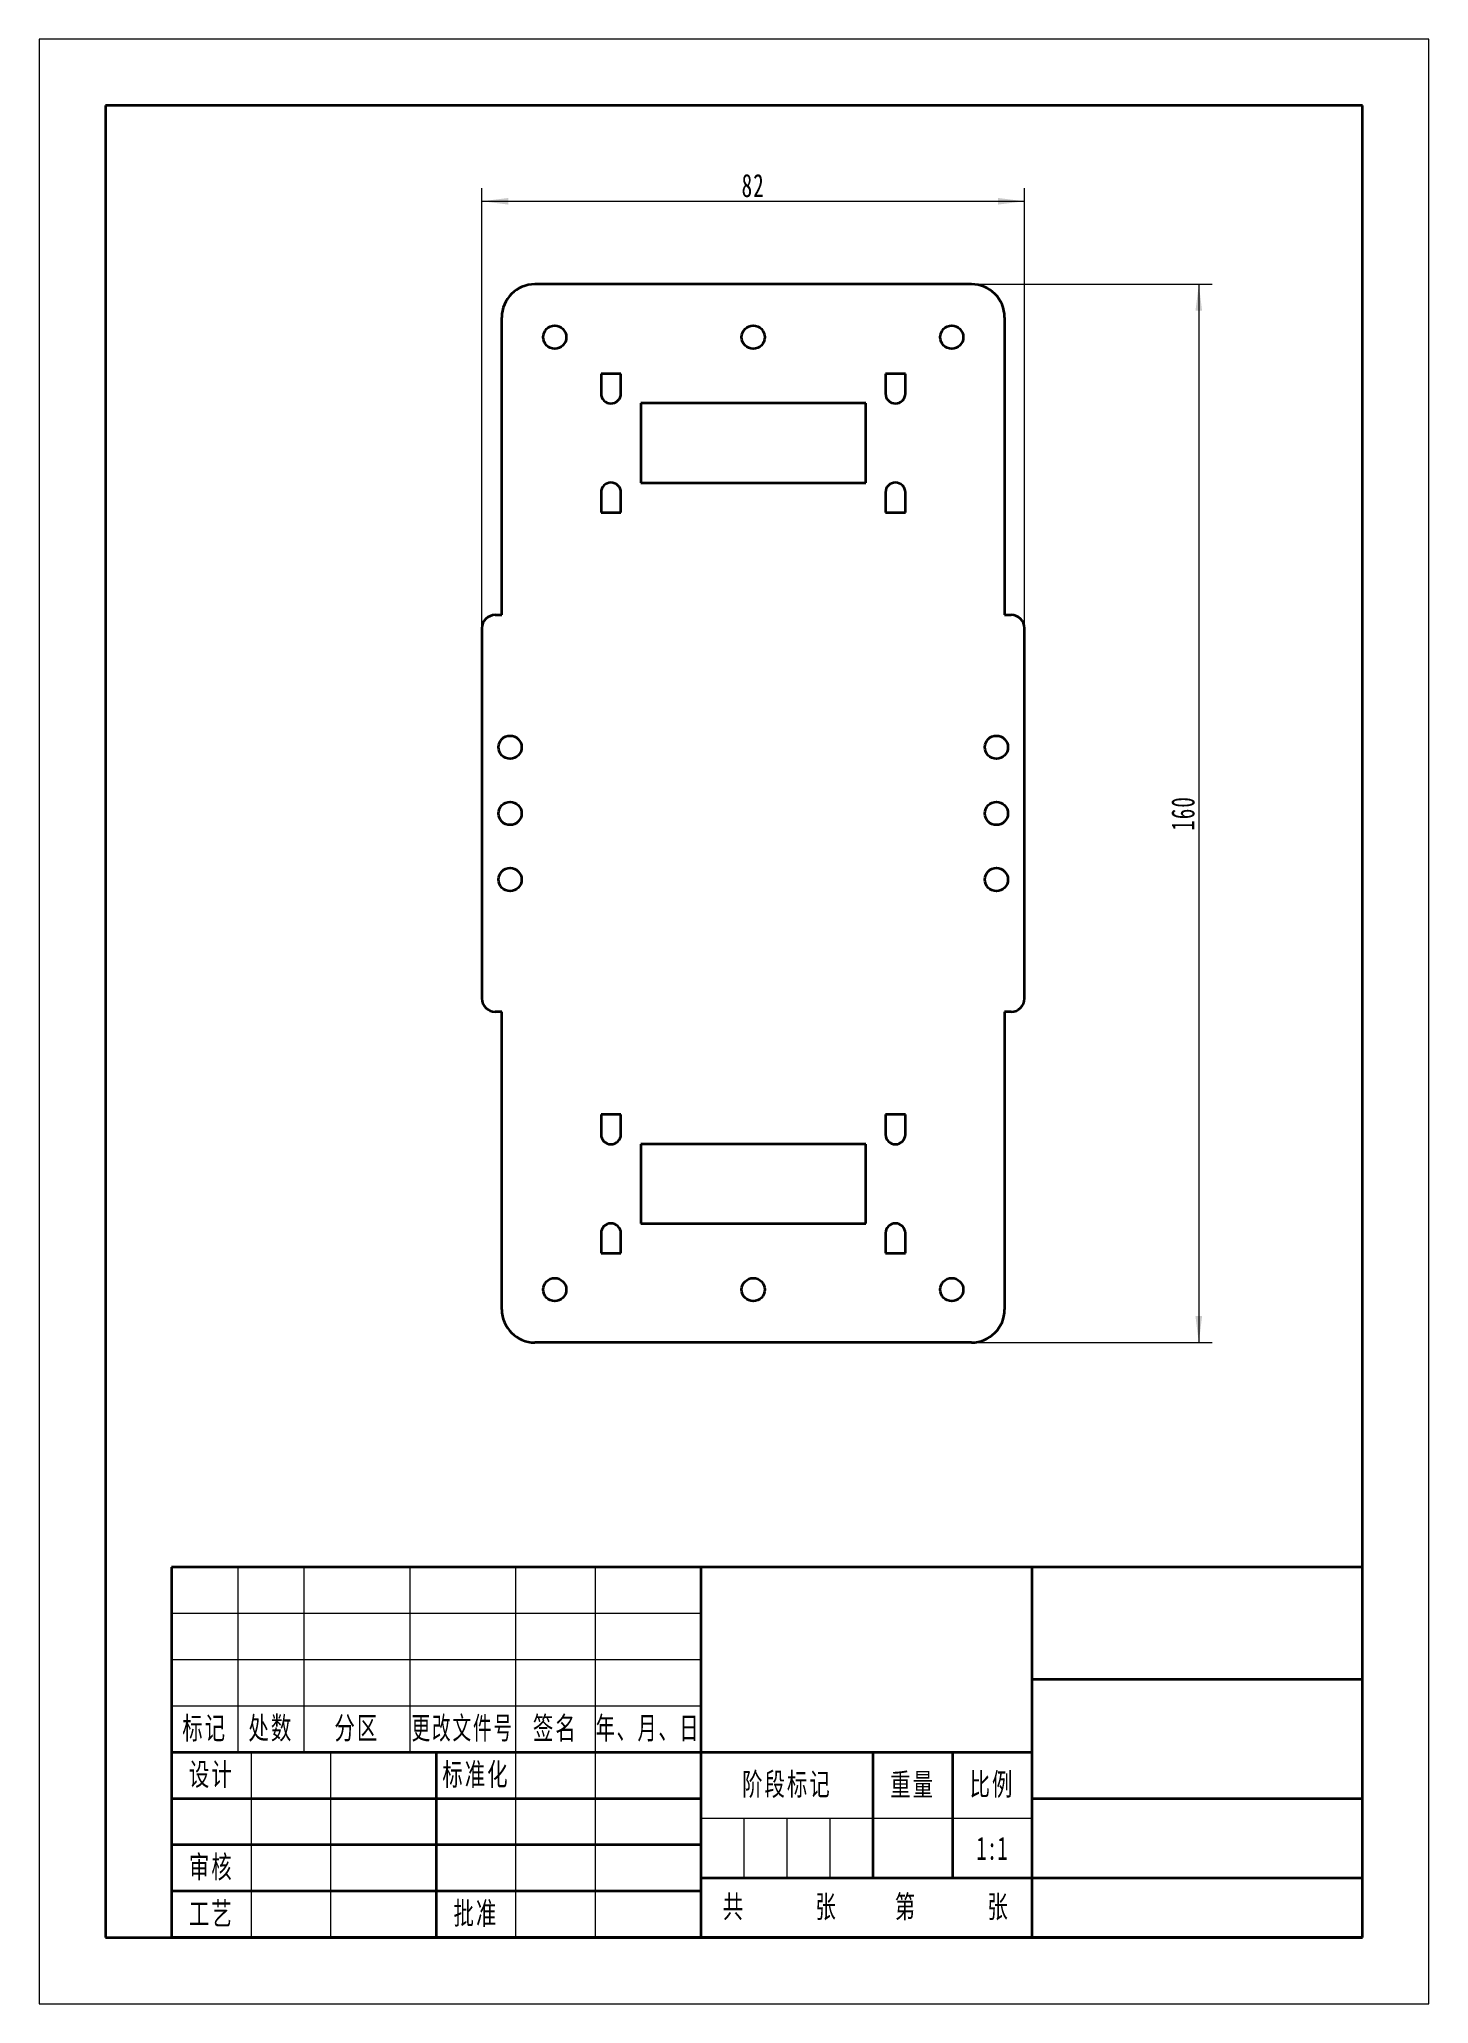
# Model space of a CAD drawing. Header units: millimetres. Extents: x -105 to 105, y -148 to 148.
import ezdxf
from ezdxf.enums import TextEntityAlignment as Align

# ---------------------------------------------------------------- set-up
doc = ezdxf.new("R2010")
doc.units = ezdxf.units.MM
doc.layers.get('0').update_dxf_attribs({"lineweight": 35})
for name, color, linetype, lineweight in [('尺寸线层', 3, 'Continuous', 18), ('粗实线层', 7, 'Continuous', 35), ('细实线层', 7, 'Continuous', 18)]:
    doc.layers.add(name, color=color, linetype=linetype, lineweight=lineweight)
doc.styles.add('标准', font='', dxfattribs={"width": 0.667})
doc.styles.get('标准').set_extended_font_data('宋体')
doc.dimstyles.new('GB_尺寸', dxfattribs={"dimtxt": 3.5, "dimasz": 4, "dimexe": 2, "dimexo": 0, "dimtad": 1, "dimdsep": 46, "dimtxsty": '标准', "dimblk": '_CAXARROW', "dimcen": 0, "dimdle": 6, "dimazin": 2, "dimtfac": 0.707107, "dimtdec": 3, "dimtmove": 2, "dimatfit": 3, "dimfxl": 1, "dimfrac": 2, "dimtolj": 1, "dimtzin": 0, "dimarcsym": 1})

# ---------------------------------------------------------------- blocks, each defined once
blk = doc.blocks.new('$CAXA_FRAME_13B17AC1$')
at = {"layer": '粗实线层'}
for p, q in [((95, 138.5), (-95, 138.5)), ((-95, 138.5), (-95, -138.5)), ((95, -138.5), (95, 138.5)), ((-95, -138.5), (95, -138.5))]:
    blk.add_line(p, q, dxfattribs=at)
at = {"layer": '细实线层'}
for p, q in [((105, 148.5), (-105, 148.5)), ((-105, 148.5), (-105, -148.5)), ((105, -148.5), (105, 148.5)), ((-105, -148.5), (105, -148.5))]:
    blk.add_line(p, q, dxfattribs=at)
blk = doc.blocks.new('$CAXA_TITLE_151E506F$')
at = {"layer": '粗实线层'}
for p, q in [((0, 56), (-180, 56)), ((-180, 56), (-180, 0)), ((-100, 56), (-100, 0)), ((-50, 56), (-50, 0)), ((0, 0), (0, 56)), ((0, 39), (-50, 39)), ((-50, 28), (-180, 28)), ((-140, 28), (-140, 0)), ((-74, 28), (-74, 9)), ((-62, 28), (-62, 9)), ((-100, 21), (-180, 21)), ((0, 21), (-50, 21)), ((-100, 14), (-180, 14)), ((0, 9), (-100, 9)), ((-100, 7), (-180, 7)), ((0, 0), (-180, 0))]:
    blk.add_line(p, q, dxfattribs=at)
at = {"layer": '细实线层'}
for p, q in [((-170, 56), (-170, 28)), ((-160, 56), (-160, 28)), ((-144, 56), (-144, 28)), ((-128, 56), (-128, 0)), ((-116, 56), (-116, 0)), ((-100, 49), (-180, 49)), ((-100, 42), (-180, 42)), ((-100, 35), (-180, 35)), ((-168, 28), (-168, 0)), ((-156, 28), (-156, 0)), ((-50, 18), (-100, 18)), ((-93.5, 18), (-93.5, 9)), ((-87, 18), (-87, 9)), ((-80.5, 18), (-80.5, 9))]:
    blk.add_line(p, q, dxfattribs=at)
at = {"layer": '尺寸线层', "attachment_point": 5, "line_spacing_factor": 1.369753, "style": '标准'}
for s, insert, char_height, width in [('\\T1.1;标记', (-175, 31.5), 3.386, 18), ('\\T1.1;处数', (-165, 31.5), 3.386, 18), ('\\T1.1;分区', (-152, 31.5), 3.386, 30), ('\\T1.1;{\\W0.60886;更改文件号}', (-136, 31.5), 3.3865, 30), ('\\T1.1;签名', (-122, 31.5), 3.386, 22), ('\\T1.1;{\\W0.622239;年、月、日}', (-108, 31.5), 3.3865, 30), ('\\T1.1;设计', (-174, 24.5), 3.386, 22), ('\\T1.1;标准化', (-134, 24.5), 3.386, 22), ('\\T1.1;阶段标记', (-87, 23), 3.386, 50), ('\\T1.1;重量', (-68, 23), 3.386, 22), ('\\T1.1;比例', (-56, 23), 3.386, 22), ('\\T1.1;审核', (-174, 10.5), 3.386, 22), ('\\T1.1;共', (-95, 4.5), 3.386, 8), ('\\T1.1;张', (-81, 4.5), 3.386, 8), ('\\T1.1;第', (-69, 4.5), 3.386, 8), ('\\T1.1;张', (-55, 4.5), 3.386, 8), ('\\T1.1;工艺', (-174, 3.5), 3.386, 22), ('\\T1.1;批准', (-134, 3.5), 3.386, 22)]:
    blk.add_mtext(s, dxfattribs=dict(at, insert=insert, char_height=char_height, width=width))
at = {"layer": '尺寸线层', "style": '标准'}
for tag, height, width, p in [('标记C', 3.54, 0.667, (-175, 52.5)), ('处数C', 3.54, 0.667, (-165, 52.5)), ('分区C', 3.54, 0.667, (-152, 52.5)), ('更改文件号C', 3.54, 0.512156, (-136, 52.5)), ('更改签名C', 3.54, 0.459969, (-122, 52.5)), ('更改日期C', 3.54, 0.62723, (-108, 52.5)), ('单位名称', 5.05, 0.667, (-25, 47.5)), ('标记B', 3.54, 0.667, (-175, 45.5)), ('处数B', 3.54, 0.667, (-165, 45.5)), ('分区B', 3.54, 0.667, (-152, 45.5)), ('更改文件号B', 3.54, 0.512156, (-136, 45.5)), ('更改签名B', 3.54, 0.459969, (-122, 45.5)), ('更改日期B', 3.54, 0.62723, (-108, 45.5)), ('材料名称', 5.05, 0.667, (-75, 42)), ('标记A', 3.54, 0.667, (-175, 38.5)), ('处数A', 3.54, 0.667, (-165, 38.5)), ('分区A', 3.54, 0.667, (-152, 38.5)), ('更改文件号A', 3.54, 0.512156, (-136, 38.5)), ('更改签名A', 3.54, 0.459969, (-122, 38.5)), ('更改日期A', 3.54, 0.62723, (-108, 38.5)), ('图纸名称', 5.05, 0.667, (-25, 30)), ('设计', 3.54, 0.667, (-162, 24.5)), ('设计日期', 3.54, 0.667, (-148, 24.5)), ('标准化', 3.54, 0.667, (-122, 24.5)), ('标准化日期', 3.54, 0.569556, (-108, 24.5)), ('图纸编号', 5.05, 0.667, (-25, 15)), ('阶段标记S', 3.54, 0.229984, (-96.75, 13.5)), ('阶段标记A', 3.54, 0.229984, (-90.25, 13.5)), ('阶段标记B', 3.54, 0.229984, (-83.75, 13.5)), ('阶段标记C', 3.54, 0.229984, (-77.25, 13.5)), ('重量', 3.54, 0.667, (-68, 13.5)), ('图纸比例', 3.54, 0.524733, (-56, 13.5)), ('审核', 3.54, 0.667, (-162, 10.5)), ('审核日期', 3.54, 0.667, (-148, 10.5)), ('页数', 3.54, 0.667, (-88, 4.5)), ('页码', 3.54, 0.667, (-62, 4.5)), ('投影符号', 3.54, 0.667, (-25, 4.5)), ('工艺', 3.54, 0.667, (-162, 3.5)), ('工艺日期', 3.54, 0.667, (-148, 3.5)), ('批准', 3.54, 0.667, (-122, 3.5)), ('批准日期', 3.54, 0.667, (-108, 3.5))]:
    blk.add_attdef(tag, text='', height=height, dxfattribs=dict(at, width=width)).set_placement(p, align=Align.MIDDLE_CENTER)
blk = doc.blocks.new('*X4')
at = {"layer": '尺寸线层', "linetype": 'Continuous'}
for points in [[(-38.1, 124.01), (-34.1, 124.51), (-34.1, 123.51)], [(43.9, 124.01), (39.9, 124.51), (39.9, 123.51)]]:
    blk.add_hatch(color=0, dxfattribs=at).paths.add_polyline_path(points, flags=0)
at = {"layer": '尺寸线层', "color": 0, "linetype": 'Continuous'}
for p, q in [((-38.1, 59.46), (-38.1, 126.01)), ((43.9, 59.46), (43.9, 126.01)), ((-38.1, 124.01), (43.9, 124.01))]:
    blk.add_line(p, q, dxfattribs=at)
at = {"layer": '尺寸线层', "color": 0, "insert": (2.9, 126.37), "char_height": 3.5, "width": 7, "attachment_point": 5, "line_spacing_factor": 1.15057, "style": '标准'}
blk.add_mtext('\\T1.1;82', dxfattribs=at)
blk = doc.blocks.new('_CAXARROW')
blk.add_hatch(color=0).paths.add_polyline_path([(0, 0), (-1, 0.125), (-1, -0.125)], flags=0)
blk = doc.blocks.new('*X5')
at = {"layer": '尺寸线层', "linetype": 'Continuous'}
for points in [[(70.25, 111.46), (70.75, 107.46), (69.75, 107.46)], [(70.25, -48.54), (70.75, -44.54), (69.75, -44.54)]]:
    blk.add_hatch(color=0, dxfattribs=at).paths.add_polyline_path(points, flags=0)
at = {"layer": '尺寸线层', "color": 0, "linetype": 'Continuous'}
for p, q in [((35.9, 111.46), (72.25, 111.46)), ((70.25, 111.46), (70.25, -48.54)), ((35.9, -48.54), (72.25, -48.54))]:
    blk.add_line(p, q, dxfattribs=at)
at = {"layer": '尺寸线层', "color": 0, "insert": (67.88, 31.46), "char_height": 3.5, "width": 9.5884, "attachment_point": 5, "rotation": 90, "line_spacing_factor": 1.15057, "style": '标准'}
blk.add_mtext('\\T1.1;160', dxfattribs=at)

msp = doc.modelspace()

# ---------------------------------------------------------------- linework, layer by layer
at = {"color": 7, "linetype": 'Continuous', "lineweight": 35}
for p, q in [((35.902, 111.462), (-30.098, 111.462)), ((-35.098, 61.462), (-35.098, 106.462)), ((40.902, 106.462), (40.902, 61.462)), ((-17.098, 97.939), (-20.098, 97.939)), ((-20.098, 97.939), (-20.098, 94.939)), ((-17.098, 94.939), (-17.098, 97.939)), ((25.902, 97.939), (22.902, 97.939)), ((22.902, 97.939), (22.902, 94.939)), ((25.902, 94.939), (25.902, 97.939)), ((19.902, 93.462), (-14.098, 93.462)), ((-14.098, 93.462), (-14.098, 81.462)), ((19.902, 81.462), (19.902, 93.462)), ((-14.098, 81.462), (19.902, 81.462)), ((-20.098, 79.979), (-20.098, 76.979)), ((-17.098, 76.979), (-17.098, 79.979)), ((22.902, 79.979), (22.902, 76.979)), ((25.902, 76.979), (25.902, 79.979)), ((-20.098, 76.979), (-17.098, 76.979)), ((22.902, 76.979), (25.902, 76.979)), ((-38.098, 59.462), (-38.098, 3.462)), ((-36.098, 61.462), (-35.098, 61.462)), ((40.902, 61.462), (41.902, 61.462)), ((43.902, 3.462), (43.902, 59.462)), ((-35.098, 1.462), (-36.098, 1.462)), ((-35.098, -43.538), (-35.098, 1.462)), ((40.902, 1.462), (40.902, -43.538)), ((41.902, 1.462), (40.902, 1.462)), ((-17.098, -14.061), (-20.098, -14.061)), ((-20.098, -14.061), (-20.098, -17.061)), ((-17.098, -17.061), (-17.098, -14.061)), ((25.902, -14.061), (22.902, -14.061)), ((22.902, -14.061), (22.902, -17.061)), ((25.902, -17.061), (25.902, -14.061)), ((19.902, -18.538), (-14.098, -18.538)), ((-14.098, -18.538), (-14.098, -30.538)), ((19.902, -30.538), (19.902, -18.538)), ((-20.098, -32.016), (-20.098, -35.016)), ((-17.098, -35.016), (-17.098, -32.016)), ((-14.098, -30.538), (19.902, -30.538)), ((22.902, -32.016), (22.902, -35.016)), ((25.902, -35.016), (25.902, -32.016)), ((-20.098, -35.016), (-17.098, -35.016)), ((22.902, -35.016), (25.902, -35.016)), ((35.902, -48.538), (-30.098, -48.538))]:
    msp.add_line(p, q, dxfattribs=at)
for centre in [(-27.098, 103.462), (2.902, 103.462), (32.902, 103.462), (-33.848, 41.462), (39.652, 41.462), (-33.848, 31.462), (39.652, 31.462), (-33.848, 21.462), (39.652, 21.462), (-27.098, -40.538), (2.902, -40.538), (32.902, -40.538)]:
    msp.add_circle(centre, 1.75, dxfattribs=at)
for centre, radius, start, end in [((-30.098, 106.462), 5, 90, 180), ((35.902, 106.462), 5, 0, 90), ((-18.598, 94.939), 1.5, 180, 360), ((24.402, 94.939), 1.5, 180, 360), ((-18.598, 79.979), 1.5, 0, 180), ((24.402, 79.979), 1.5, 0, 180), ((-36.098, 59.462), 2, 90, 180), ((41.902, 59.462), 2, 0, 90), ((-36.098, 3.462), 2, 180, 270), ((41.902, 3.462), 2, 270, 360), ((-18.598, -17.061), 1.5, 180, 0), ((24.402, -17.061), 1.5, 180, 0), ((-18.598, -32.016), 1.5, 0, 180), ((24.402, -32.016), 1.5, 0, 180), ((-30.098, -43.538), 5, 180, 270), ((35.902, -43.538), 5, 270, 0)]:
    msp.add_arc(centre, radius, start, end, dxfattribs=at)

# ---------------------------------------------------------------- block references
at = {"layer": '粗实线层'}
msp.add_blockref('$CAXA_FRAME_13B17AC1$', (0, 0), dxfattribs=at)
ref = msp.add_blockref('$CAXA_TITLE_151E506F$', (95, -138.5), dxfattribs=at)
ref.add_attrib('图纸比例', '1:1', dxfattribs={"layer": '尺寸线层', "height": 3.5, "style": '标准', "width": 0.667}).set_placement((39, -125), align=Align.MIDDLE_CENTER)

# ---------------------------------------------------------------- dimensions: what is measured, and where the dimension line sits
at = {"layer": '尺寸线层'}
dim = msp.add_linear_dim(base=(43.902, 124.01), p1=(-38.098, 59.462), p2=(43.902, 59.462), dimstyle='GB_尺寸', override={"dimsah": 1, "dimtfill": 1, "dimtzin": 0}, dxfattribs=at)
dim.commit()
dim.dimension.update_dxf_attribs({"geometry": '*X4', "text_midpoint": (2.902, 126.366)})
dim = msp.add_linear_dim(base=(70.249, -48.538), p1=(35.902, 111.462), p2=(35.902, -48.538), angle=270, dimstyle='GB_尺寸', override={"dimsah": 1, "dimtfill": 1, "dimtzin": 0}, dxfattribs=at)
dim.commit()
dim.dimension.update_dxf_attribs({"geometry": '*X5', "text_midpoint": (67.883, 31.462)})

doc.saveas('drawing.dxf')
